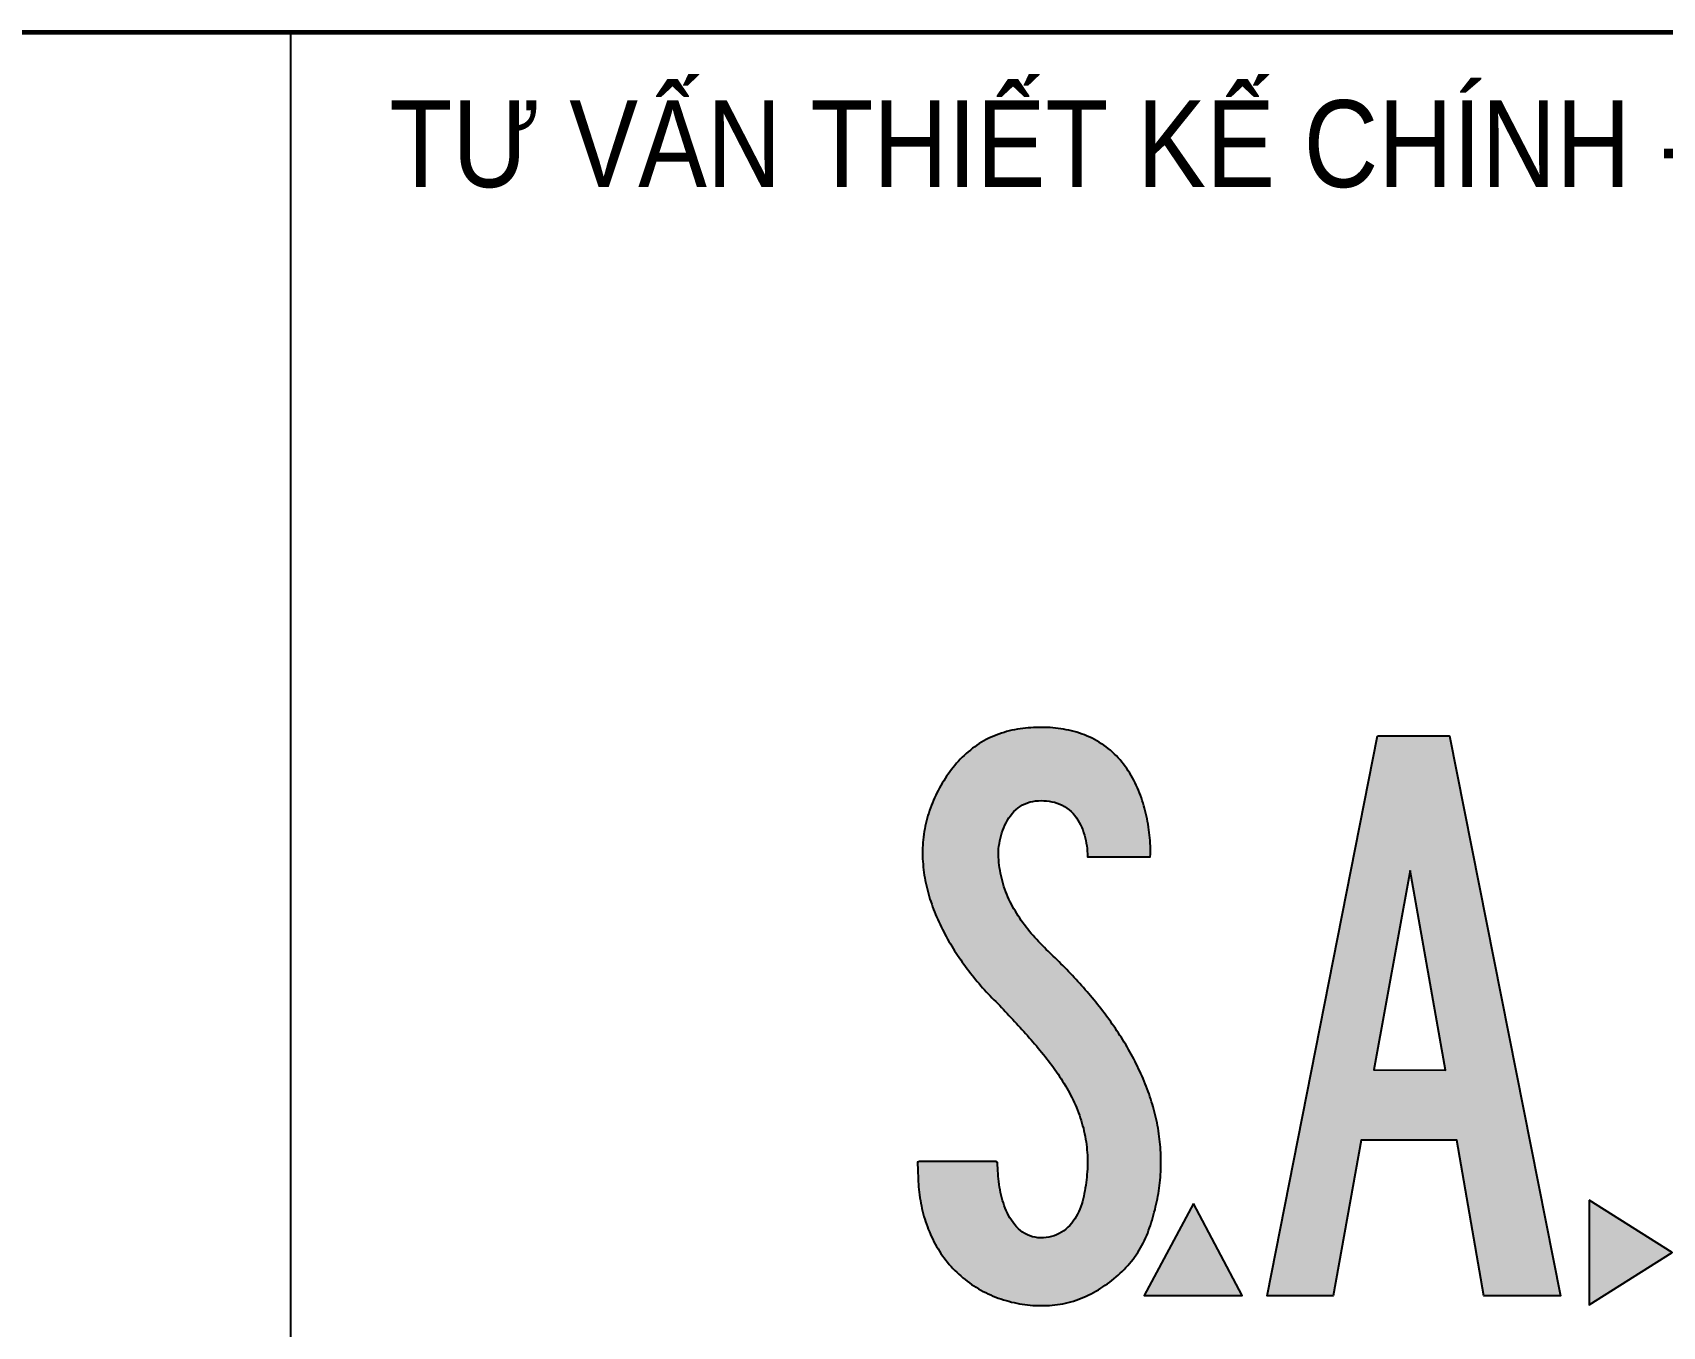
# Model space of a CAD drawing. Header units: millimetres. Extents: x 44 to 16922, y -171 to 5129.
# Drawn here: x 6559.62 to 6600.85, y 1848 to 1880.74 of the extents above; entities that cross this region are included whole.
import ezdxf

# ---------------------------------------------------------------- set-up
doc = ezdxf.new("R2010")
doc.units = ezdxf.units.MM
doc.layers.add('CDC-KHUNGTEN', color=7, linetype='Continuous')
doc.layers.add('Form$1$AA-BORD-FORM', color=7, linetype='Continuous')
doc.styles.add('KT CDC', font='arial.ttf', dxfattribs={"width": 0.85, "height": 200})

# ---------------------------------------------------------------- blocks, each defined once
blk = doc.blocks.new('Form$1$SAMOO')
at = {"layer": 'CDC-KHUNGTEN'}
for color, points in [(253, [(14.053, 0.932), (13.996, 0.988), (13.939, 1.044), (13.882, 1.101), (13.826, 1.158), (13.771, 1.216), (13.716, 1.275), (13.663, 1.334), (13.61, 1.394), (13.557, 1.454), (13.506, 1.516), (13.456, 1.578), (13.406, 1.641), (13.357, 1.705), (13.31, 1.769), (13.264, 1.834), (13.218, 1.9), (13.174, 1.967), (13.131, 2.035), (13.09, 2.103), (13.05, 2.172), (13.011, 2.242), (12.973, 2.313), (12.938, 2.385), (12.903, 2.457), (12.871, 2.53), (12.84, 2.604), (12.81, 2.678), (12.783, 2.753), (12.757, 2.829), (12.733, 2.906), (12.711, 2.983), (12.691, 3.06), (12.673, 3.138), (12.656, 3.216), (12.642, 3.295), (12.629, 3.374), (12.619, 3.453), (12.61, 3.533), (12.603, 3.613), (12.598, 3.693), (12.595, 3.773), (12.594, 3.853), (12.6, 3.932), (12.609, 4.012), (12.622, 4.091), (12.637, 4.17), (12.655, 4.248), (12.675, 4.325), (12.698, 4.402), (12.724, 4.477), (12.753, 4.552), (12.785, 4.626), (12.82, 4.698), (12.858, 4.768), (12.9, 4.836), (12.946, 4.901), (12.996, 4.964), (13.05, 5.023), (13.108, 5.079), (13.169, 5.13), (13.235, 5.176), (13.303, 5.217), (13.375, 5.252), (13.45, 5.281), (13.526, 5.305), (13.604, 5.323), (13.683, 5.336), (13.763, 5.343), (13.843, 5.345), (13.923, 5.343), (14.003, 5.338), (14.082, 5.328), (14.161, 5.314), (14.239, 5.295), (14.315, 5.271), (14.39, 5.242), (14.462, 5.208), (14.532, 5.169), (14.599, 5.125), (14.662, 5.076), (14.722, 5.023), (14.778, 4.966), (14.83, 4.905), (14.878, 4.841), (14.922, 4.774), (14.963, 4.705), (14.999, 4.634), (15.032, 4.561), (15.062, 4.487), (15.089, 4.411), (15.112, 4.335), (15.133, 4.257), (15.15, 4.179), (15.165, 4.101), (15.178, 4.022), (15.188, 3.942), (15.195, 3.863), (15.199, 3.783), (15.201, 3.703), (15.279, 3.701), (15.359, 3.701), (15.439, 3.701), (15.519, 3.701), (15.599, 3.701), (15.679, 3.701), (15.759, 3.701), (15.839, 3.701), (15.919, 3.701), (15.999, 3.702), (16.079, 3.702), (16.159, 3.702), (16.239, 3.702), (16.319, 3.702), (16.399, 3.702), (16.479, 3.702), (16.559, 3.702), (16.639, 3.702), (16.719, 3.702), (16.799, 3.702), (16.88, 3.703), (16.96, 3.703), (17.04, 3.703), (17.049, 3.775), (17.049, 3.855), (17.047, 3.935), (17.044, 4.015), (17.04, 4.095), (17.034, 4.175), (17.027, 4.254), (17.019, 4.334), (17.01, 4.414), (16.999, 4.493), (16.988, 4.572), (16.975, 4.651), (16.961, 4.73), (16.946, 4.809), (16.93, 4.887), (16.912, 4.965), (16.893, 5.043), (16.873, 5.12), (16.851, 5.197), (16.829, 5.274), (16.804, 5.35), (16.779, 5.426), (16.752, 5.502), (16.723, 5.576), (16.693, 5.651), (16.662, 5.724), (16.628, 5.797), (16.594, 5.869), (16.558, 5.94), (16.52, 6.011), (16.48, 6.081), (16.439, 6.149), (16.396, 6.217), (16.351, 6.283), (16.305, 6.348), (16.257, 6.412), (16.207, 6.475), (16.155, 6.536), (16.102, 6.596), (16.047, 6.654), (15.99, 6.71), (15.931, 6.765), (15.871, 6.818), (15.81, 6.869), (15.747, 6.918), (15.682, 6.965), (15.616, 7.01), (15.548, 7.054), (15.48, 7.095), (15.41, 7.133), (15.339, 7.17), (15.267, 7.205), (15.193, 7.237), (15.119, 7.268), (15.044, 7.296), (14.969, 7.322), (14.892, 7.346), (14.816, 7.368), (14.738, 7.389), (14.66, 7.407), (14.582, 7.423), (14.503, 7.437), (14.424, 7.45), (14.345, 7.46), (14.265, 7.469), (14.185, 7.477), (14.105, 7.482), (14.025, 7.486), (13.945, 7.489), (13.865, 7.49), (13.785, 7.49), (13.705, 7.488), (13.625, 7.485), (13.545, 7.481), (13.466, 7.475), (13.386, 7.467), (13.306, 7.458), (13.227, 7.447), (13.148, 7.435), (13.069, 7.42), (12.991, 7.404), (12.913, 7.386), (12.835, 7.366), (12.758, 7.344), (12.682, 7.32), (12.606, 7.294), (12.531, 7.266), (12.457, 7.236), (12.384, 7.204), (12.311, 7.17), (12.24, 7.134), (12.169, 7.096), (12.1, 7.056), (12.032, 7.014), (11.965, 6.97), (11.899, 6.924), (11.835, 6.877), (11.772, 6.827), (11.71, 6.776), (11.65, 6.724), (11.591, 6.67), (11.533, 6.614), (11.477, 6.557), (11.423, 6.498), (11.369, 6.439), (11.318, 6.378), (11.267, 6.316), (11.218, 6.252), (11.171, 6.188), (11.124, 6.123), (11.079, 6.057), (11.035, 5.99), (10.992, 5.922), (10.95, 5.854), (10.91, 5.785), (10.87, 5.715), (10.832, 5.645), (10.795, 5.574), (10.76, 5.502), (10.726, 5.429), (10.693, 5.356), (10.662, 5.283), (10.633, 5.208), (10.605, 5.133), (10.578, 5.058), (10.553, 4.982), (10.529, 4.905), (10.508, 4.828), (10.487, 4.751), (10.469, 4.673), (10.452, 4.595), (10.436, 4.516), (10.423, 4.437), (10.411, 4.358), (10.4, 4.279), (10.391, 4.199), (10.384, 4.12), (10.379, 4.04), (10.375, 3.96), (10.373, 3.88), (10.373, 3.8), (10.374, 3.72), (10.376, 3.64), (10.381, 3.56), (10.387, 3.48), (10.394, 3.4), (10.403, 3.321), (10.413, 3.241), (10.425, 3.162), (10.438, 3.083), (10.453, 3.004), (10.468, 2.926), (10.486, 2.848), (10.504, 2.77), (10.524, 2.692), (10.545, 2.615), (10.568, 2.538), (10.591, 2.462), (10.616, 2.386), (10.641, 2.31), (10.668, 2.234), (10.696, 2.159), (10.725, 2.085), (10.755, 2.011), (10.786, 1.937), (10.818, 1.863), (10.851, 1.79), (10.885, 1.718), (10.92, 1.646), (10.956, 1.574), (10.992, 1.503), (11.029, 1.432), (11.068, 1.362), (11.106, 1.292), (11.146, 1.222), (11.187, 1.153), (11.228, 1.085), (11.27, 1.016), (11.312, 0.949), (11.356, 0.881), (11.4, 0.815), (11.444, 0.748), (11.49, 0.682), (11.536, 0.617), (11.582, 0.551), (11.629, 0.487), (11.677, 0.422), (11.725, 0.359), (11.774, 0.295), (11.824, 0.232), (11.874, 0.17), (11.925, 0.108), (11.976, 0.046), (12.028, -0.015), (12.08, -0.075), (12.133, -0.135), (12.186, -0.195), (12.24, -0.254), (12.295, -0.313), (12.35, -0.371), (12.406, -0.428), (12.462, -0.485), (12.519, -0.541), (12.577, -0.596), (12.633, -0.653), (12.687, -0.712), (12.741, -0.771), (12.796, -0.83), (12.85, -0.889), (12.904, -0.947), (12.959, -1.006), (13.013, -1.065), (13.067, -1.124), (13.122, -1.183), (13.176, -1.242), (13.23, -1.301), (13.283, -1.36), (13.337, -1.42), (13.391, -1.479), (13.444, -1.539), (13.497, -1.599), (13.55, -1.659), (13.602, -1.719), (13.655, -1.78), (13.707, -1.841), (13.758, -1.902), (13.809, -1.964), (13.86, -2.025), (13.911, -2.088), (13.961, -2.15), (14.01, -2.213), (14.059, -2.276), (14.107, -2.34), (14.155, -2.404), (14.202, -2.469), (14.249, -2.534), (14.295, -2.6), (14.34, -2.666), (14.385, -2.732), (14.428, -2.799), (14.471, -2.867), (14.513, -2.935), (14.554, -3.004), (14.595, -3.073), (14.634, -3.143), (14.672, -3.213), (14.709, -3.284), (14.745, -3.355), (14.78, -3.427), (14.814, -3.5), (14.847, -3.573), (14.878, -3.646), (14.908, -3.721), (14.937, -3.795), (14.965, -3.871), (14.991, -3.946), (15.015, -4.022), (15.039, -4.099), (15.06, -4.176), (15.081, -4.253), (15.099, -4.331), (15.117, -4.409), (15.132, -4.488), (15.146, -4.567), (15.159, -4.646), (15.17, -4.725), (15.179, -4.805), (15.187, -4.884), (15.193, -4.964), (15.198, -5.044), (15.201, -5.124), (15.202, -5.204), (15.202, -5.284), (15.201, -5.364), (15.198, -5.444), (15.193, -5.524), (15.187, -5.604), (15.18, -5.683), (15.171, -5.763), (15.161, -5.842), (15.15, -5.922), (15.137, -6.001), (15.123, -6.079), (15.107, -6.158), (15.091, -6.236), (15.073, -6.314), (15.054, -6.392), (15.032, -6.469), (15.007, -6.545), (14.978, -6.62), (14.947, -6.693), (14.912, -6.765), (14.874, -6.836), (14.832, -6.904), (14.787, -6.97), (14.739, -7.034), (14.686, -7.095), (14.63, -7.152), (14.571, -7.205), (14.508, -7.254), (14.441, -7.299), (14.371, -7.338), (14.299, -7.372), (14.224, -7.401), (14.147, -7.423), (14.069, -7.44), (13.99, -7.452), (13.91, -7.459), (13.83, -7.46), (13.75, -7.456), (13.671, -7.445), (13.593, -7.428), (13.517, -7.403), (13.443, -7.372), (13.372, -7.335), (13.304, -7.292), (13.24, -7.244), (13.18, -7.192), (13.124, -7.135), (13.071, -7.075), (13.022, -7.012), (12.976, -6.946), (12.933, -6.878), (12.894, -6.809), (12.858, -6.737), (12.825, -6.664), (12.794, -6.591), (12.766, -6.516), (12.74, -6.44), (12.716, -6.363), (12.695, -6.286), (12.675, -6.209), (12.658, -6.13), (12.642, -6.052), (12.628, -5.973), (12.616, -5.894), (12.606, -5.815), (12.596, -5.735), (12.589, -5.655), (12.583, -5.576), (12.578, -5.496), (12.574, -5.416), (12.572, -5.336), (12.571, -5.256), (12.522, -5.224), (12.442, -5.224), (12.362, -5.224), (12.282, -5.224), (12.202, -5.224), (12.122, -5.224), (12.042, -5.224), (11.962, -5.224), (11.882, -5.224), (11.802, -5.224), (11.722, -5.224), (11.642, -5.224), (11.561, -5.224), (11.481, -5.224), (11.401, -5.224), (11.321, -5.224), (11.241, -5.224), (11.161, -5.224), (11.081, -5.224), (11.001, -5.224), (10.921, -5.224), (10.841, -5.224), (10.761, -5.224), (10.681, -5.224), (10.601, -5.224), (10.521, -5.224), (10.441, -5.224), (10.361, -5.224), (10.281, -5.224), (10.224, -5.247), (10.228, -5.327), (10.231, -5.407), (10.234, -5.487), (10.237, -5.567), (10.24, -5.647), (10.243, -5.727), (10.247, -5.807), (10.252, -5.887), (10.259, -5.967), (10.267, -6.047), (10.275, -6.126), (10.286, -6.205), (10.297, -6.285), (10.31, -6.364), (10.324, -6.443), (10.339, -6.521), (10.356, -6.599), (10.374, -6.677), (10.394, -6.755), (10.415, -6.832), (10.437, -6.909), (10.461, -6.985), (10.487, -7.061), (10.514, -7.137), (10.542, -7.211), (10.572, -7.286), (10.604, -7.359), (10.637, -7.432), (10.671, -7.504), (10.708, -7.576), (10.746, -7.646), (10.785, -7.716), (10.826, -7.785), (10.868, -7.852), (10.912, -7.919), (10.958, -7.985), (11.005, -8.05), (11.053, -8.113), (11.104, -8.176), (11.155, -8.237), (11.208, -8.297), (11.262, -8.356), (11.318, -8.413), (11.375, -8.47), (11.434, -8.524), (11.493, -8.578), (11.554, -8.63), (11.616, -8.68), (11.68, -8.729), (11.744, -8.777), (11.81, -8.823), (11.876, -8.867), (11.944, -8.91), (12.012, -8.951), (12.082, -8.991), (12.152, -9.029), (12.223, -9.065), (12.295, -9.1), (12.368, -9.134), (12.442, -9.165), (12.516, -9.195), (12.591, -9.223), (12.666, -9.25), (12.742, -9.275), (12.819, -9.298), (12.896, -9.32), (12.974, -9.34), (13.052, -9.358), (13.13, -9.375), (13.209, -9.389), (13.287, -9.403), (13.367, -9.414), (13.446, -9.424), (13.526, -9.432), (13.606, -9.438), (13.686, -9.443), (13.766, -9.446), (13.846, -9.447), (13.926, -9.446), (14.006, -9.443), (14.086, -9.439), (14.165, -9.433), (14.245, -9.425), (14.324, -9.415), (14.404, -9.403), (14.482, -9.39), (14.561, -9.373), (14.639, -9.355), (14.716, -9.334), (14.793, -9.311), (14.869, -9.285), (14.944, -9.258), (15.018, -9.229), (15.092, -9.199), (15.166, -9.166), (15.238, -9.132), (15.31, -9.096), (15.38, -9.059), (15.45, -9.02), (15.52, -8.98), (15.588, -8.938), (15.655, -8.895), (15.722, -8.85), (15.787, -8.804), (15.852, -8.757), (15.915, -8.708), (15.978, -8.658), (16.039, -8.607), (16.099, -8.554), (16.158, -8.5), (16.216, -8.445), (16.273, -8.388), (16.328, -8.33), (16.382, -8.271), (16.434, -8.21), (16.485, -8.149), (16.535, -8.086), (16.583, -8.022), (16.629, -7.957), (16.674, -7.89), (16.717, -7.823), (16.758, -7.754), (16.797, -7.684), (16.835, -7.614), (16.87, -7.542), (16.904, -7.469), (16.935, -7.396), (16.965, -7.321), (16.993, -7.246), (17.019, -7.171), (17.045, -7.095), (17.07, -7.019), (17.094, -6.942), (17.117, -6.866), (17.138, -6.789), (17.159, -6.711), (17.179, -6.634), (17.198, -6.556), (17.216, -6.478), (17.233, -6.4), (17.248, -6.321), (17.263, -6.242), (17.277, -6.164), (17.289, -6.085), (17.301, -6.005), (17.311, -5.926), (17.32, -5.846), (17.328, -5.767), (17.335, -5.687), (17.341, -5.607), (17.346, -5.527), (17.349, -5.447), (17.352, -5.367), (17.353, -5.287), (17.353, -5.207), (17.352, -5.127), (17.35, -5.047), (17.347, -4.967), (17.342, -4.887), (17.337, -4.807), (17.33, -4.728), (17.323, -4.648), (17.314, -4.568), (17.304, -4.489), (17.293, -4.41), (17.281, -4.331), (17.268, -4.252), (17.253, -4.173), (17.238, -4.094), (17.222, -4.016), (17.205, -3.938), (17.186, -3.86), (17.167, -3.782), (17.147, -3.705), (17.125, -3.627), (17.103, -3.551), (17.08, -3.474), (17.056, -3.398), (17.031, -3.322), (17.005, -3.246), (16.978, -3.17), (16.95, -3.095), (16.922, -3.021), (16.893, -2.946), (16.862, -2.872), (16.831, -2.798), (16.8, -2.725), (16.767, -2.652), (16.734, -2.579), (16.7, -2.506), (16.665, -2.434), (16.629, -2.363), (16.593, -2.291), (16.556, -2.22), (16.518, -2.15), (16.48, -2.079), (16.441, -2.009), (16.401, -1.94), (16.361, -1.871), (16.32, -1.802), (16.279, -1.733), (16.237, -1.665), (16.194, -1.597), (16.151, -1.53), (16.108, -1.463), (16.063, -1.396), (16.019, -1.33), (15.973, -1.264), (15.928, -1.198), (15.881, -1.133), (15.835, -1.068), (15.788, -1.003), (15.74, -0.939), (15.692, -0.875), (15.643, -0.811), (15.594, -0.748), (15.545, -0.685), (15.495, -0.622), (15.445, -0.56), (15.394, -0.498), (15.343, -0.436), (15.292, -0.375), (15.24, -0.314), (15.188, -0.253), (15.136, -0.192), (15.083, -0.132), (15.03, -0.072), (14.976, -0.013), (14.923, 0.047), (14.869, 0.106), (14.814, 0.165), (14.759, 0.223), (14.705, 0.281), (14.649, 0.339), (14.594, 0.397), (14.538, 0.454), (14.482, 0.511), (14.426, 0.568), (14.369, 0.625), (14.312, 0.681), (14.255, 0.737), (14.198, 0.793), (14.14, 0.849), (14.083, 0.904)]), (7, [(18.301, -6.452), (16.866, -9.15), (19.734, -9.15)]), (7, [(29.885, -9.418), (32.324, -7.889), (29.885, -6.36)])]:
    blk.add_hatch(color=color, dxfattribs=at).paths.add_polyline_path(points)
h = blk.add_hatch(color=253, dxfattribs=at)
h.paths.add_polyline_path([(24.646, 3.298), (23.583, -2.544), (25.679, -2.545)], flags=16)
h.paths.add_polyline_path([(23.693, 7.245), (25.797, 7.245), (29.053, -9.161), (26.808, -9.161), (26.012, -4.596), (23.219, -4.596), (22.391, -9.16), (20.465, -9.161)])
at = {"layer": 'CDC-KHUNGTEN', "color": 253}
for points in [[(14.053, 0.932), (13.996, 0.988), (13.939, 1.044), (13.882, 1.101), (13.826, 1.158), (13.771, 1.216), (13.716, 1.275), (13.663, 1.334), (13.61, 1.394), (13.557, 1.454), (13.506, 1.516), (13.456, 1.578), (13.406, 1.641), (13.357, 1.705), (13.31, 1.769), (13.264, 1.834), (13.218, 1.9), (13.174, 1.967), (13.131, 2.035), (13.09, 2.103), (13.05, 2.172), (13.011, 2.242), (12.973, 2.313), (12.938, 2.385), (12.903, 2.457), (12.871, 2.53), (12.84, 2.604), (12.81, 2.678), (12.783, 2.753), (12.757, 2.829), (12.733, 2.906), (12.711, 2.983), (12.691, 3.06), (12.673, 3.138), (12.656, 3.216), (12.642, 3.295), (12.629, 3.374), (12.619, 3.453), (12.61, 3.533), (12.603, 3.613), (12.598, 3.693), (12.595, 3.773), (12.594, 3.853), (12.6, 3.932), (12.609, 4.012), (12.622, 4.091), (12.637, 4.17), (12.655, 4.248), (12.675, 4.325), (12.698, 4.402), (12.724, 4.477), (12.753, 4.552), (12.785, 4.626), (12.82, 4.698), (12.858, 4.768), (12.9, 4.836), (12.946, 4.901), (12.996, 4.964), (13.05, 5.023), (13.108, 5.079), (13.169, 5.13), (13.235, 5.176), (13.303, 5.217), (13.375, 5.252), (13.45, 5.281), (13.526, 5.305), (13.604, 5.323), (13.683, 5.336), (13.763, 5.343), (13.843, 5.345), (13.923, 5.343), (14.003, 5.338), (14.082, 5.328), (14.161, 5.314), (14.239, 5.295), (14.315, 5.271), (14.39, 5.242), (14.462, 5.208), (14.532, 5.169), (14.599, 5.125), (14.662, 5.076), (14.722, 5.023), (14.778, 4.966), (14.83, 4.905), (14.878, 4.841), (14.922, 4.774), (14.963, 4.705), (14.999, 4.634), (15.032, 4.561), (15.062, 4.487), (15.089, 4.411), (15.112, 4.335), (15.133, 4.257), (15.15, 4.179), (15.165, 4.101), (15.178, 4.022), (15.188, 3.942), (15.195, 3.863), (15.199, 3.783), (15.201, 3.703), (15.279, 3.701), (15.359, 3.701), (15.439, 3.701), (15.519, 3.701), (15.599, 3.701), (15.679, 3.701), (15.759, 3.701), (15.839, 3.701), (15.919, 3.701), (15.999, 3.702), (16.079, 3.702), (16.159, 3.702), (16.239, 3.702), (16.319, 3.702), (16.399, 3.702), (16.479, 3.702), (16.559, 3.702), (16.639, 3.702), (16.719, 3.702), (16.799, 3.702), (16.88, 3.703), (16.96, 3.703), (17.04, 3.703), (17.049, 3.775), (17.049, 3.855), (17.047, 3.935), (17.044, 4.015), (17.04, 4.095), (17.034, 4.175), (17.027, 4.254), (17.019, 4.334), (17.01, 4.414), (16.999, 4.493), (16.988, 4.572), (16.975, 4.651), (16.961, 4.73), (16.946, 4.809), (16.93, 4.887), (16.912, 4.965), (16.893, 5.043), (16.873, 5.12), (16.851, 5.197), (16.829, 5.274), (16.804, 5.35), (16.779, 5.426), (16.752, 5.502), (16.723, 5.576), (16.693, 5.651), (16.662, 5.724), (16.628, 5.797), (16.594, 5.869), (16.558, 5.94), (16.52, 6.011), (16.48, 6.081), (16.439, 6.149), (16.396, 6.217), (16.351, 6.283), (16.305, 6.348), (16.257, 6.412), (16.207, 6.475), (16.155, 6.536), (16.102, 6.596), (16.047, 6.654), (15.99, 6.71), (15.931, 6.765), (15.871, 6.818), (15.81, 6.869), (15.747, 6.918), (15.682, 6.965), (15.616, 7.01), (15.548, 7.054), (15.48, 7.095), (15.41, 7.133), (15.339, 7.17), (15.267, 7.205), (15.193, 7.237), (15.119, 7.268), (15.044, 7.296), (14.969, 7.322), (14.892, 7.346), (14.816, 7.368), (14.738, 7.389), (14.66, 7.407), (14.582, 7.423), (14.503, 7.437), (14.424, 7.45), (14.345, 7.46), (14.265, 7.469), (14.185, 7.477), (14.105, 7.482), (14.025, 7.486), (13.945, 7.489), (13.865, 7.49), (13.785, 7.49), (13.705, 7.488), (13.625, 7.485), (13.545, 7.481), (13.466, 7.475), (13.386, 7.467), (13.306, 7.458), (13.227, 7.447), (13.148, 7.435), (13.069, 7.42), (12.991, 7.404), (12.913, 7.386), (12.835, 7.366), (12.758, 7.344), (12.682, 7.32), (12.606, 7.294), (12.531, 7.266), (12.457, 7.236), (12.384, 7.204), (12.311, 7.17), (12.24, 7.134), (12.169, 7.096), (12.1, 7.056), (12.032, 7.014), (11.965, 6.97), (11.899, 6.924), (11.835, 6.877), (11.772, 6.827), (11.71, 6.776), (11.65, 6.724), (11.591, 6.67), (11.533, 6.614), (11.477, 6.557), (11.423, 6.498), (11.369, 6.439), (11.318, 6.378), (11.267, 6.316), (11.218, 6.252), (11.171, 6.188), (11.124, 6.123), (11.079, 6.057), (11.035, 5.99), (10.992, 5.922), (10.95, 5.854), (10.91, 5.785), (10.87, 5.715), (10.832, 5.645), (10.795, 5.574), (10.76, 5.502), (10.726, 5.429), (10.693, 5.356), (10.662, 5.283), (10.633, 5.208), (10.605, 5.133), (10.578, 5.058), (10.553, 4.982), (10.529, 4.905), (10.508, 4.828), (10.487, 4.751), (10.469, 4.673), (10.452, 4.595), (10.436, 4.516), (10.423, 4.437), (10.411, 4.358), (10.4, 4.279), (10.391, 4.199), (10.384, 4.12), (10.379, 4.04), (10.375, 3.96), (10.373, 3.88), (10.373, 3.8), (10.374, 3.72), (10.376, 3.64), (10.381, 3.56), (10.387, 3.48), (10.394, 3.4), (10.403, 3.321), (10.413, 3.241), (10.425, 3.162), (10.438, 3.083), (10.453, 3.004), (10.468, 2.926), (10.486, 2.848), (10.504, 2.77), (10.524, 2.692), (10.545, 2.615), (10.568, 2.538), (10.591, 2.462), (10.616, 2.386), (10.641, 2.31), (10.668, 2.234), (10.696, 2.159), (10.725, 2.085), (10.755, 2.011), (10.786, 1.937), (10.818, 1.863), (10.851, 1.79), (10.885, 1.718), (10.92, 1.646), (10.956, 1.574), (10.992, 1.503), (11.029, 1.432), (11.068, 1.362), (11.106, 1.292), (11.146, 1.222), (11.187, 1.153), (11.228, 1.085), (11.27, 1.016), (11.312, 0.949), (11.356, 0.881), (11.4, 0.815), (11.444, 0.748), (11.49, 0.682), (11.536, 0.617), (11.582, 0.551), (11.629, 0.487), (11.677, 0.422), (11.725, 0.359), (11.774, 0.295), (11.824, 0.232), (11.874, 0.17), (11.925, 0.108), (11.976, 0.046), (12.028, -0.015), (12.08, -0.075), (12.133, -0.135), (12.186, -0.195), (12.24, -0.254), (12.295, -0.313), (12.35, -0.371), (12.406, -0.428), (12.462, -0.485), (12.519, -0.541), (12.577, -0.596), (12.633, -0.653), (12.687, -0.712), (12.741, -0.771), (12.796, -0.83), (12.85, -0.889), (12.904, -0.947), (12.959, -1.006), (13.013, -1.065), (13.067, -1.124), (13.122, -1.183), (13.176, -1.242), (13.23, -1.301), (13.283, -1.36), (13.337, -1.42), (13.391, -1.479), (13.444, -1.539), (13.497, -1.599), (13.55, -1.659), (13.602, -1.719), (13.655, -1.78), (13.707, -1.841), (13.758, -1.902), (13.809, -1.964), (13.86, -2.025), (13.911, -2.088), (13.961, -2.15), (14.01, -2.213), (14.059, -2.276), (14.107, -2.34), (14.155, -2.404), (14.202, -2.469), (14.249, -2.534), (14.295, -2.6), (14.34, -2.666), (14.385, -2.732), (14.428, -2.799), (14.471, -2.867), (14.513, -2.935), (14.554, -3.004), (14.595, -3.073), (14.634, -3.143), (14.672, -3.213), (14.709, -3.284), (14.745, -3.355), (14.78, -3.427), (14.814, -3.5), (14.847, -3.573), (14.878, -3.646), (14.908, -3.721), (14.937, -3.795), (14.965, -3.871), (14.991, -3.946), (15.015, -4.022), (15.039, -4.099), (15.06, -4.176), (15.081, -4.253), (15.099, -4.331), (15.117, -4.409), (15.132, -4.488), (15.146, -4.567), (15.159, -4.646), (15.17, -4.725), (15.179, -4.805), (15.187, -4.884), (15.193, -4.964), (15.198, -5.044), (15.201, -5.124), (15.202, -5.204), (15.202, -5.284), (15.201, -5.364), (15.198, -5.444), (15.193, -5.524), (15.187, -5.604), (15.18, -5.683), (15.171, -5.763), (15.161, -5.842), (15.15, -5.922), (15.137, -6.001), (15.123, -6.079), (15.107, -6.158), (15.091, -6.236), (15.073, -6.314), (15.054, -6.392), (15.032, -6.469), (15.007, -6.545), (14.978, -6.62), (14.947, -6.693), (14.912, -6.765), (14.874, -6.836), (14.832, -6.904), (14.787, -6.97), (14.739, -7.034), (14.686, -7.095), (14.63, -7.152), (14.571, -7.205), (14.508, -7.254), (14.441, -7.299), (14.371, -7.338), (14.299, -7.372), (14.224, -7.401), (14.147, -7.423), (14.069, -7.44), (13.99, -7.452), (13.91, -7.459), (13.83, -7.46), (13.75, -7.456), (13.671, -7.445), (13.593, -7.428), (13.517, -7.403), (13.443, -7.372), (13.372, -7.335), (13.304, -7.292), (13.24, -7.244), (13.18, -7.192), (13.124, -7.135), (13.071, -7.075), (13.022, -7.012), (12.976, -6.946), (12.933, -6.878), (12.894, -6.809), (12.858, -6.737), (12.825, -6.664), (12.794, -6.591), (12.766, -6.516), (12.74, -6.44), (12.716, -6.363), (12.695, -6.286), (12.675, -6.209), (12.658, -6.13), (12.642, -6.052), (12.628, -5.973), (12.616, -5.894), (12.606, -5.815), (12.596, -5.735), (12.589, -5.655), (12.583, -5.576), (12.578, -5.496), (12.574, -5.416), (12.572, -5.336), (12.571, -5.256), (12.522, -5.224), (12.442, -5.224), (12.362, -5.224), (12.282, -5.224), (12.202, -5.224), (12.122, -5.224), (12.042, -5.224), (11.962, -5.224), (11.882, -5.224), (11.802, -5.224), (11.722, -5.224), (11.642, -5.224), (11.561, -5.224), (11.481, -5.224), (11.401, -5.224), (11.321, -5.224), (11.241, -5.224), (11.161, -5.224), (11.081, -5.224), (11.001, -5.224), (10.921, -5.224), (10.841, -5.224), (10.761, -5.224), (10.681, -5.224), (10.601, -5.224), (10.521, -5.224), (10.441, -5.224), (10.361, -5.224), (10.281, -5.224), (10.224, -5.247), (10.228, -5.327), (10.231, -5.407), (10.234, -5.487), (10.237, -5.567), (10.24, -5.647), (10.243, -5.727), (10.247, -5.807), (10.252, -5.887), (10.259, -5.967), (10.267, -6.047), (10.275, -6.126), (10.286, -6.205), (10.297, -6.285), (10.31, -6.364), (10.324, -6.443), (10.339, -6.521), (10.356, -6.599), (10.374, -6.677), (10.394, -6.755), (10.415, -6.832), (10.437, -6.909), (10.461, -6.985), (10.487, -7.061), (10.514, -7.137), (10.542, -7.211), (10.572, -7.286), (10.604, -7.359), (10.637, -7.432), (10.671, -7.504), (10.708, -7.576), (10.746, -7.646), (10.785, -7.716), (10.826, -7.785), (10.868, -7.852), (10.912, -7.919), (10.958, -7.985), (11.005, -8.05), (11.053, -8.113), (11.104, -8.176), (11.155, -8.237), (11.208, -8.297), (11.262, -8.356), (11.318, -8.413), (11.375, -8.47), (11.434, -8.524), (11.493, -8.578), (11.554, -8.63), (11.616, -8.68), (11.68, -8.729), (11.744, -8.777), (11.81, -8.823), (11.876, -8.867), (11.944, -8.91), (12.012, -8.951), (12.082, -8.991), (12.152, -9.029), (12.223, -9.065), (12.295, -9.1), (12.368, -9.134), (12.442, -9.165), (12.516, -9.195), (12.591, -9.223), (12.666, -9.25), (12.742, -9.275), (12.819, -9.298), (12.896, -9.32), (12.974, -9.34), (13.052, -9.358), (13.13, -9.375), (13.209, -9.389), (13.287, -9.403), (13.367, -9.414), (13.446, -9.424), (13.526, -9.432), (13.606, -9.438), (13.686, -9.443), (13.766, -9.446), (13.846, -9.447), (13.926, -9.446), (14.006, -9.443), (14.086, -9.439), (14.165, -9.433), (14.245, -9.425), (14.324, -9.415), (14.404, -9.403), (14.482, -9.39), (14.561, -9.373), (14.639, -9.355), (14.716, -9.334), (14.793, -9.311), (14.869, -9.285), (14.944, -9.258), (15.018, -9.229), (15.092, -9.199), (15.166, -9.166), (15.238, -9.132), (15.31, -9.096), (15.38, -9.059), (15.45, -9.02), (15.52, -8.98), (15.588, -8.938), (15.655, -8.895), (15.722, -8.85), (15.787, -8.804), (15.852, -8.757), (15.915, -8.708), (15.978, -8.658), (16.039, -8.607), (16.099, -8.554), (16.158, -8.5), (16.216, -8.445), (16.273, -8.388), (16.328, -8.33), (16.382, -8.271), (16.434, -8.21), (16.485, -8.149), (16.535, -8.086), (16.583, -8.022), (16.629, -7.957), (16.674, -7.89), (16.717, -7.823), (16.758, -7.754), (16.797, -7.684), (16.835, -7.614), (16.87, -7.542), (16.904, -7.469), (16.935, -7.396), (16.965, -7.321), (16.993, -7.246), (17.019, -7.171), (17.045, -7.095), (17.07, -7.019), (17.094, -6.942), (17.117, -6.866), (17.138, -6.789), (17.159, -6.711), (17.179, -6.634), (17.198, -6.556), (17.216, -6.478), (17.233, -6.4), (17.248, -6.321), (17.263, -6.242), (17.277, -6.164), (17.289, -6.085), (17.301, -6.005), (17.311, -5.926), (17.32, -5.846), (17.328, -5.767), (17.335, -5.687), (17.341, -5.607), (17.346, -5.527), (17.349, -5.447), (17.352, -5.367), (17.353, -5.287), (17.353, -5.207), (17.352, -5.127), (17.35, -5.047), (17.347, -4.967), (17.342, -4.887), (17.337, -4.807), (17.33, -4.728), (17.323, -4.648), (17.314, -4.568), (17.304, -4.489), (17.293, -4.41), (17.281, -4.331), (17.268, -4.252), (17.253, -4.173), (17.238, -4.094), (17.222, -4.016), (17.205, -3.938), (17.186, -3.86), (17.167, -3.782), (17.147, -3.705), (17.125, -3.627), (17.103, -3.551), (17.08, -3.474), (17.056, -3.398), (17.031, -3.322), (17.005, -3.246), (16.978, -3.17), (16.95, -3.095), (16.922, -3.021), (16.893, -2.946), (16.862, -2.872), (16.831, -2.798), (16.8, -2.725), (16.767, -2.652), (16.734, -2.579), (16.7, -2.506), (16.665, -2.434), (16.629, -2.363), (16.593, -2.291), (16.556, -2.22), (16.518, -2.15), (16.48, -2.079), (16.441, -2.009), (16.401, -1.94), (16.361, -1.871), (16.32, -1.802), (16.279, -1.733), (16.237, -1.665), (16.194, -1.597), (16.151, -1.53), (16.108, -1.463), (16.063, -1.396), (16.019, -1.33), (15.973, -1.264), (15.928, -1.198), (15.881, -1.133), (15.835, -1.068), (15.788, -1.003), (15.74, -0.939), (15.692, -0.875), (15.643, -0.811), (15.594, -0.748), (15.545, -0.685), (15.495, -0.622), (15.445, -0.56), (15.394, -0.498), (15.343, -0.436), (15.292, -0.375), (15.24, -0.314), (15.188, -0.253), (15.136, -0.192), (15.083, -0.132), (15.03, -0.072), (14.976, -0.013), (14.923, 0.047), (14.869, 0.106), (14.814, 0.165), (14.759, 0.223), (14.705, 0.281), (14.649, 0.339), (14.594, 0.397), (14.538, 0.454), (14.482, 0.511), (14.426, 0.568), (14.369, 0.625), (14.312, 0.681), (14.255, 0.737), (14.198, 0.793), (14.14, 0.849), (14.083, 0.904)], [(23.693, 7.245), (25.797, 7.245), (29.053, -9.161), (26.808, -9.161), (26.012, -4.596), (23.219, -4.596), (22.391, -9.16), (20.465, -9.161), (23.693, 7.245)], [(24.646, 3.298), (23.583, -2.544), (25.679, -2.545)]]:
    blk.add_lwpolyline(points, close=True, dxfattribs=at)
at = {"layer": 'CDC-KHUNGTEN', "color": 7}
blk.add_lwpolyline([(18.301, -6.452), (16.866, -9.15), (19.734, -9.15), (18.301, -6.452)], dxfattribs=at)
blk.add_lwpolyline([(29.885, -6.36), (29.885, -9.418), (32.324, -7.889)], close=True, dxfattribs=at)
blk = doc.blocks.new('dgfh')
at = {"layer": 'CDC-KHUNGTEN'}
blk.add_line((-155.1, 56), (-155.1, 0), dxfattribs=at)
at = {"layer": 'CDC-KHUNGTEN', "color": 255, "lineweight": 60}
blk.add_lwpolyline([(365, 56), (-429, 56), (-429, 0), (365, 0)], close=True, dxfattribs=at)
at = {"layer": 'Form$1$AA-BORD-FORM', "xscale": 0.8640000000000002, "yscale": 0.8640000000000002, "zscale": 0.8640000000000002}
blk.add_blockref('Form$1$SAMOO', (-148.073, 31.946), dxfattribs=at)
at = {"layer": 'CDC-KHUNGTEN', "style": 'KT CDC', "width": 0.85}
blk.add_text('TƯ VẤN THIẾT KẾ CHÍNH - MAIN DESIGN CONSULTANT ', height=2.2, dxfattribs=at).set_placement((-152.6, 52.089))

msp = doc.modelspace()

# ---------------------------------------------------------------- block references
at = {"layer": 'CDC-KHUNGTEN'}
msp.add_blockref('dgfh', (6721.246, 1824.74), dxfattribs=at)

doc.saveas('drawing.dxf')
